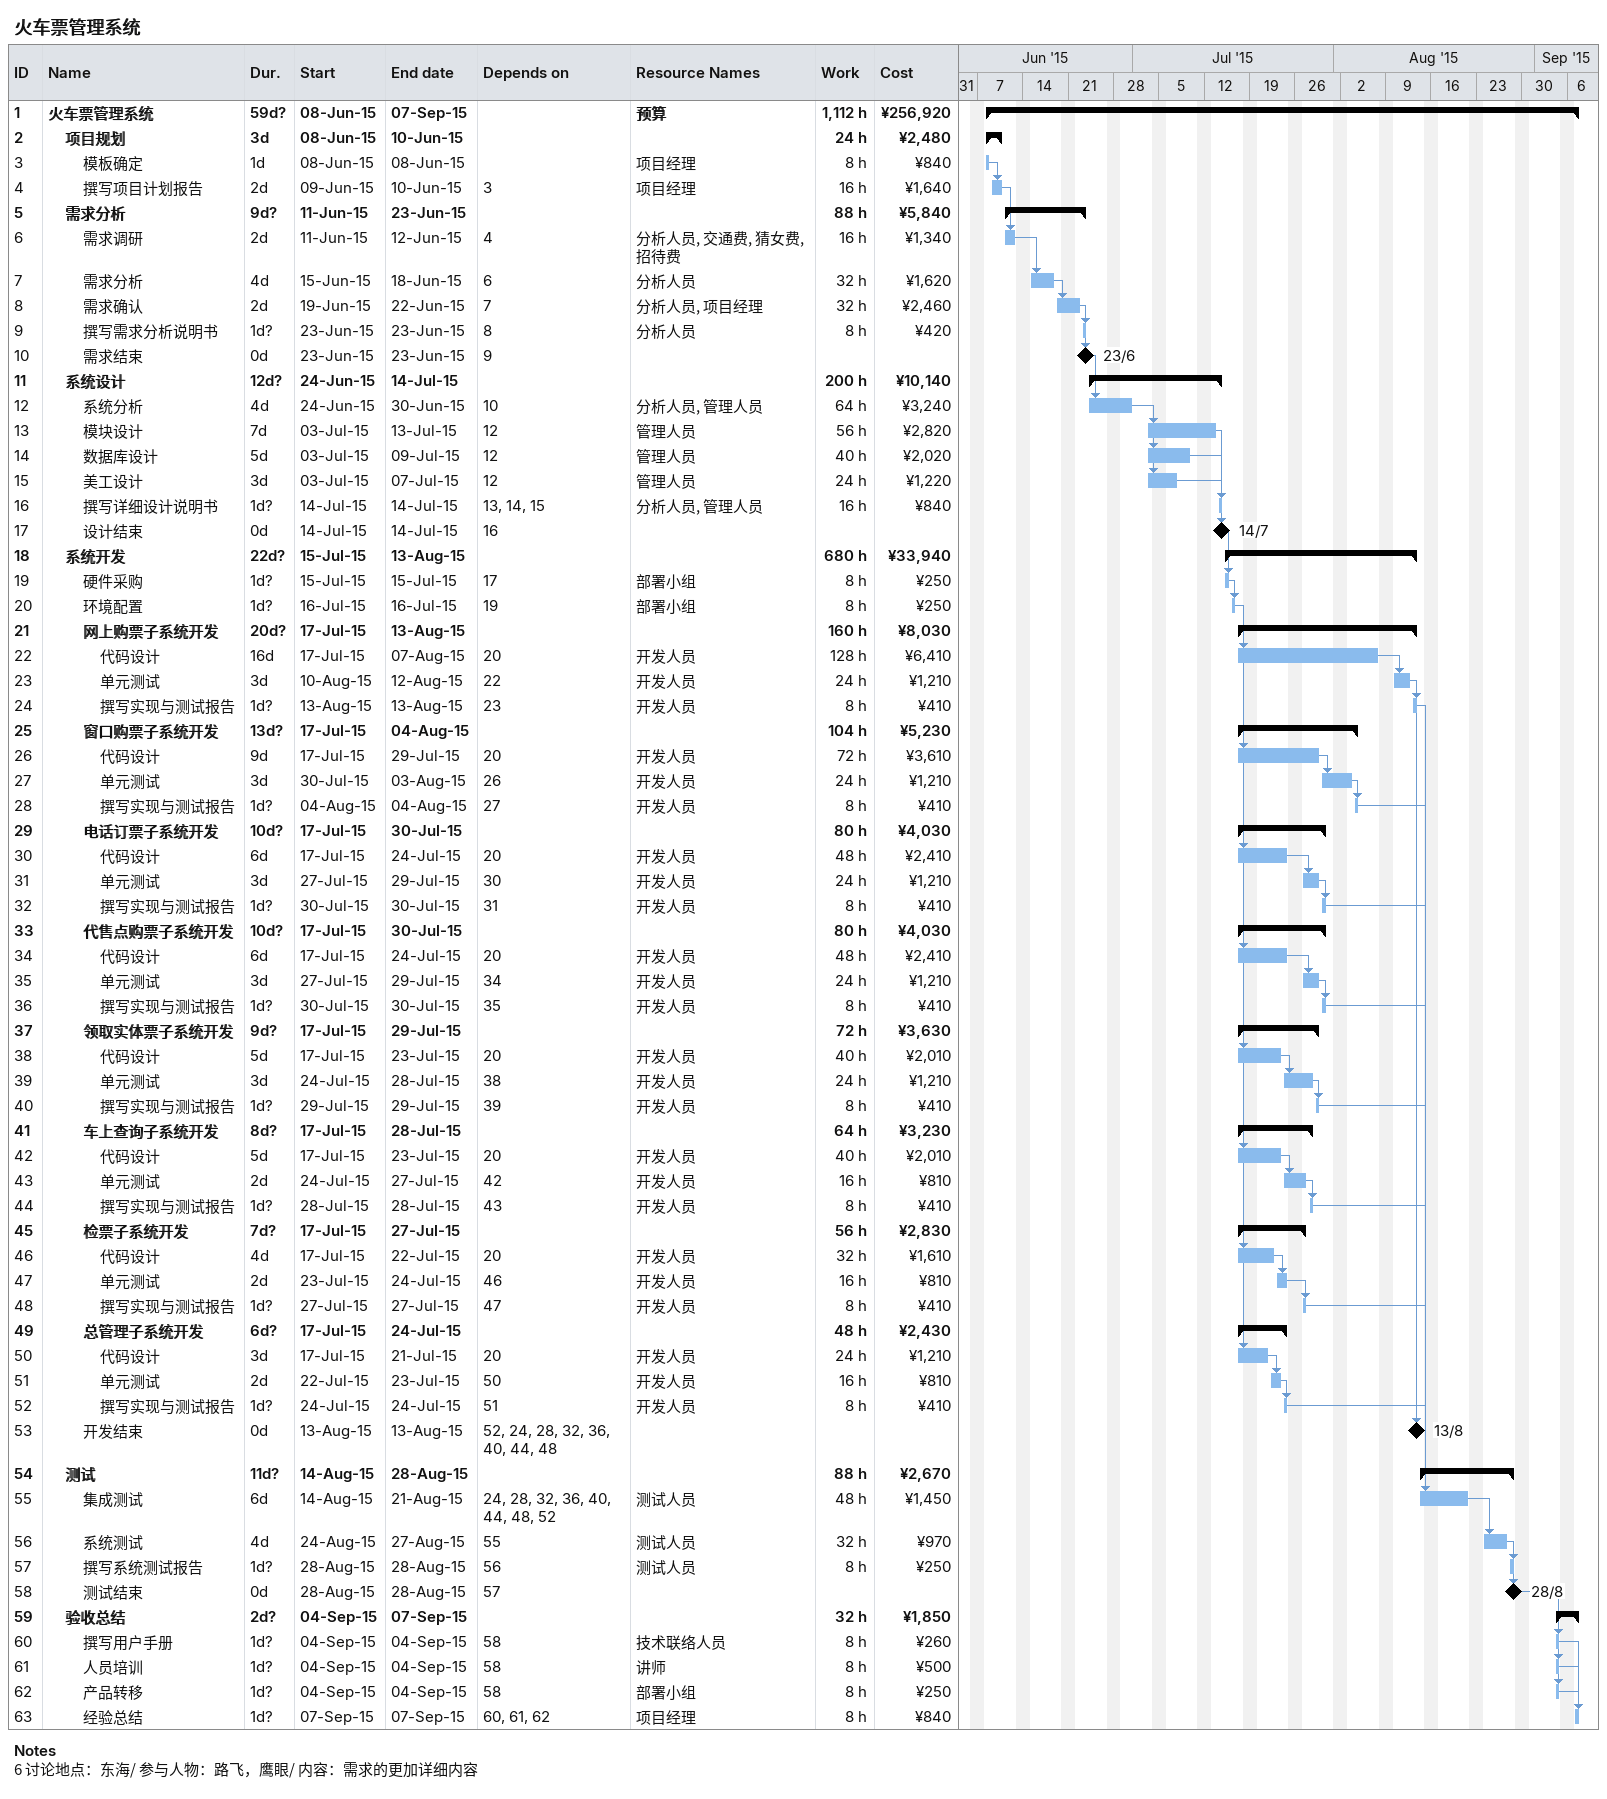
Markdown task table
火车票管理系统

| ID | Level | Task | Duration | Start | Finish | Predecessors | Resources | Work (h) | Cost (¥) |
|---|---|---|---|---|---|---|---|---|---|
| 1 | 1 | **火车票管理系统** | 59d? | 2015-06-08 | 2015-09-07 |  | 预算 | 1112 | 256920 |
| 2 | 2 | **项目规划** | 3d | 2015-06-08 | 2015-06-10 |  |  | 24 | 2480 |
| 3 | 3 | 模板确定 | 1d | 2015-06-08 | 2015-06-08 |  | 项目经理 | 8 | 840 |
| 4 | 3 | 撰写项目计划报告 | 2d | 2015-06-09 | 2015-06-10 | 3 | 项目经理 | 16 | 1640 |
| 5 | 2 | **需求分析** | 9d? | 2015-06-11 | 2015-06-23 |  |  | 88 | 5840 |
| 6 | 3 | 需求调研 | 2d | 2015-06-11 | 2015-06-12 | 4 | 分析人员, 交通费, 猜女费, 招待费 | 16 | 1340 |
| 7 | 3 | 需求分析 | 4d | 2015-06-15 | 2015-06-18 | 6 | 分析人员 | 32 | 1620 |
| 8 | 3 | 需求确认 | 2d | 2015-06-19 | 2015-06-22 | 7 | 分析人员, 项目经理 | 32 | 2460 |
| 9 | 3 | 撰写需求分析说明书 | 1d? | 2015-06-23 | 2015-06-23 | 8 | 分析人员 | 8 | 420 |
| 10 | 3 | 需求结束 | 0d | 2015-06-23 | 2015-06-23 | 9 |  |  |  |
| 11 | 2 | **系统设计** | 12d? | 2015-06-24 | 2015-07-14 |  |  | 200 | 10140 |
| 12 | 3 | 系统分析 | 4d | 2015-06-24 | 2015-06-30 | 10 | 分析人员, 管理人员 | 64 | 3240 |
| 13 | 3 | 模块设计 | 7d | 2015-07-03 | 2015-07-13 | 12 | 管理人员 | 56 | 2820 |
| 14 | 3 | 数据库设计 | 5d | 2015-07-03 | 2015-07-09 | 12 | 管理人员 | 40 | 2020 |
| 15 | 3 | 美工设计 | 3d | 2015-07-03 | 2015-07-07 | 12 | 管理人员 | 24 | 1220 |
| 16 | 3 | 撰写详细设计说明书 | 1d? | 2015-07-14 | 2015-07-14 | 13, 14, 15 | 分析人员, 管理人员 | 16 | 840 |
| 17 | 3 | 设计结束 | 0d | 2015-07-14 | 2015-07-14 | 16 |  |  |  |
| 18 | 2 | **系统开发** | 22d? | 2015-07-15 | 2015-08-13 |  |  | 680 | 33940 |
| 19 | 3 | 硬件采购 | 1d? | 2015-07-15 | 2015-07-15 | 17 | 部署小组 | 8 | 250 |
| 20 | 3 | 环境配置 | 1d? | 2015-07-16 | 2015-07-16 | 19 | 部署小组 | 8 | 250 |
| 21 | 3 | **网上购票子系统开发** | 20d? | 2015-07-17 | 2015-08-13 |  |  | 160 | 8030 |
| 22 | 4 | 代码设计 | 16d | 2015-07-17 | 2015-08-07 | 20 | 开发人员 | 128 | 6410 |
| 23 | 4 | 单元测试 | 3d | 2015-08-10 | 2015-08-12 | 22 | 开发人员 | 24 | 1210 |
| 24 | 4 | 撰写实现与测试报告 | 1d? | 2015-08-13 | 2015-08-13 | 23 | 开发人员 | 8 | 410 |
| 25 | 3 | **窗口购票子系统开发** | 13d? | 2015-07-17 | 2015-08-04 |  |  | 104 | 5230 |
| 26 | 4 | 代码设计 | 9d | 2015-07-17 | 2015-07-29 | 20 | 开发人员 | 72 | 3610 |
| 27 | 4 | 单元测试 | 3d | 2015-07-30 | 2015-08-03 | 26 | 开发人员 | 24 | 1210 |
| 28 | 4 | 撰写实现与测试报告 | 1d? | 2015-08-04 | 2015-08-04 | 27 | 开发人员 | 8 | 410 |
| 29 | 3 | **电话订票子系统开发** | 10d? | 2015-07-17 | 2015-07-30 |  |  | 80 | 4030 |
| 30 | 4 | 代码设计 | 6d | 2015-07-17 | 2015-07-24 | 20 | 开发人员 | 48 | 2410 |
| 31 | 4 | 单元测试 | 3d | 2015-07-27 | 2015-07-29 | 30 | 开发人员 | 24 | 1210 |
| 32 | 4 | 撰写实现与测试报告 | 1d? | 2015-07-30 | 2015-07-30 | 31 | 开发人员 | 8 | 410 |
| 33 | 3 | **代售点购票子系统开发** | 10d? | 2015-07-17 | 2015-07-30 |  |  | 80 | 4030 |
| 34 | 4 | 代码设计 | 6d | 2015-07-17 | 2015-07-24 | 20 | 开发人员 | 48 | 2410 |
| 35 | 4 | 单元测试 | 3d | 2015-07-27 | 2015-07-29 | 34 | 开发人员 | 24 | 1210 |
| 36 | 4 | 撰写实现与测试报告 | 1d? | 2015-07-30 | 2015-07-30 | 35 | 开发人员 | 8 | 410 |
| 37 | 3 | **领取实体票子系统开发** | 9d? | 2015-07-17 | 2015-07-29 |  |  | 72 | 3630 |
| 38 | 4 | 代码设计 | 5d | 2015-07-17 | 2015-07-23 | 20 | 开发人员 | 40 | 2010 |
| 39 | 4 | 单元测试 | 3d | 2015-07-24 | 2015-07-28 | 38 | 开发人员 | 24 | 1210 |
| 40 | 4 | 撰写实现与测试报告 | 1d? | 2015-07-29 | 2015-07-29 | 39 | 开发人员 | 8 | 410 |
| 41 | 3 | **车上查询子系统开发** | 8d? | 2015-07-17 | 2015-07-28 |  |  | 64 | 3230 |
| 42 | 4 | 代码设计 | 5d | 2015-07-17 | 2015-07-23 | 20 | 开发人员 | 40 | 2010 |
| 43 | 4 | 单元测试 | 2d | 2015-07-24 | 2015-07-27 | 42 | 开发人员 | 16 | 810 |
| 44 | 4 | 撰写实现与测试报告 | 1d? | 2015-07-28 | 2015-07-28 | 43 | 开发人员 | 8 | 410 |
| 45 | 3 | **检票子系统开发** | 7d? | 2015-07-17 | 2015-07-27 |  |  | 56 | 2830 |
| 46 | 4 | 代码设计 | 4d | 2015-07-17 | 2015-07-22 | 20 | 开发人员 | 32 | 1610 |
| 47 | 4 | 单元测试 | 2d | 2015-07-23 | 2015-07-24 | 46 | 开发人员 | 16 | 810 |
| 48 | 4 | 撰写实现与测试报告 | 1d? | 2015-07-27 | 2015-07-27 | 47 | 开发人员 | 8 | 410 |
| 49 | 3 | **总管理子系统开发** | 6d? | 2015-07-17 | 2015-07-24 |  |  | 48 | 2430 |
| 50 | 4 | 代码设计 | 3d | 2015-07-17 | 2015-07-21 | 20 | 开发人员 | 24 | 1210 |
| 51 | 4 | 单元测试 | 2d | 2015-07-22 | 2015-07-23 | 50 | 开发人员 | 16 | 810 |
| 52 | 4 | 撰写实现与测试报告 | 1d? | 2015-07-24 | 2015-07-24 | 51 | 开发人员 | 8 | 410 |
| 53 | 3 | 开发结束 | 0d | 2015-08-13 | 2015-08-13 | 52, 24, 28, 32, 36, 40, 44, 48 |  |  |  |
| 54 | 2 | **测试** | 11d? | 2015-08-14 | 2015-08-28 |  |  | 88 | 2670 |
| 55 | 3 | 集成测试 | 6d | 2015-08-14 | 2015-08-21 | 24, 28, 32, 36, 40, 44, 48, 52 | 测试人员 | 48 | 1450 |
| 56 | 3 | 系统测试 | 4d | 2015-08-24 | 2015-08-27 | 55 | 测试人员 | 32 | 970 |
| 57 | 3 | 撰写系统测试报告 | 1d? | 2015-08-28 | 2015-08-28 | 56 | 测试人员 | 8 | 250 |
| 58 | 3 | 测试结束 | 0d | 2015-08-28 | 2015-08-28 | 57 |  |  |  |
| 59 | 2 | **验收总结** | 2d? | 2015-09-04 | 2015-09-07 |  |  | 32 | 1850 |
| 60 | 3 | 撰写用户手册 | 1d? | 2015-09-04 | 2015-09-04 | 58 | 技术联络人员 | 8 | 260 |
| 61 | 3 | 人员培训 | 1d? | 2015-09-04 | 2015-09-04 | 58 | 讲师 | 8 | 500 |
| 62 | 3 | 产品转移 | 1d? | 2015-09-04 | 2015-09-04 | 58 | 部署小组 | 8 | 250 |
| 63 | 3 | 经验总结 | 1d? | 2015-09-07 | 2015-09-07 | 60, 61, 62 | 项目经理 | 8 | 840 |

Notes
- 6: 讨论地点：东海 / 参与人物：路飞，鹰眼 / 内容：需求的更加详细内容
